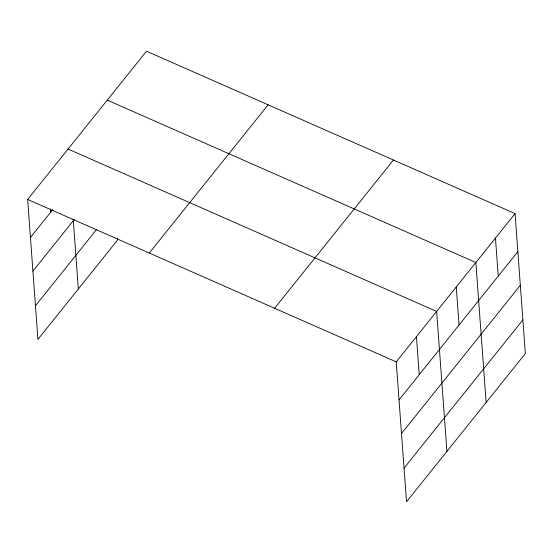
<?xml version="1.0" encoding="UTF-8"?>
<svg xmlns="http://www.w3.org/2000/svg" width="553" height="553" viewBox="0 0 553 553"><rect width="100%" height="100%" fill="white"/><g stroke="black" fill="none" stroke-linecap="round" stroke-linejoin="round"><path stroke-width="0.83" d="M117.423 238.391L117.547 240.071L37.929 339.39L27.65 199.446L146.49 51.208L515.071 213.61L525.35 353.554L406.51 501.792L396.238 361.849L515.071 213.61M30.443 237.472L52.77 209.622M32.91 271.108L74.379 219.382M35.454 305.761L96.526 229.578M149.282 253.039L268.122 104.8M274.606 308.256L393.439 160.017M399.031 399.874L517.864 251.636M401.499 433.504L520.338 285.265M404.043 468.156L522.882 319.917M107.268 100.128L475.856 262.523L486.135 402.473M68.054 149.047L436.642 311.443L446.921 451.393M27.65 199.446L396.238 361.849M495.467 238.066L498.26 276.092M456.246 286.986L459.038 325.012M416.437 336.646L419.229 374.671M73.196 219.023L78.332 288.991M50.399 208.896L50.648 212.276"/></g></svg>
